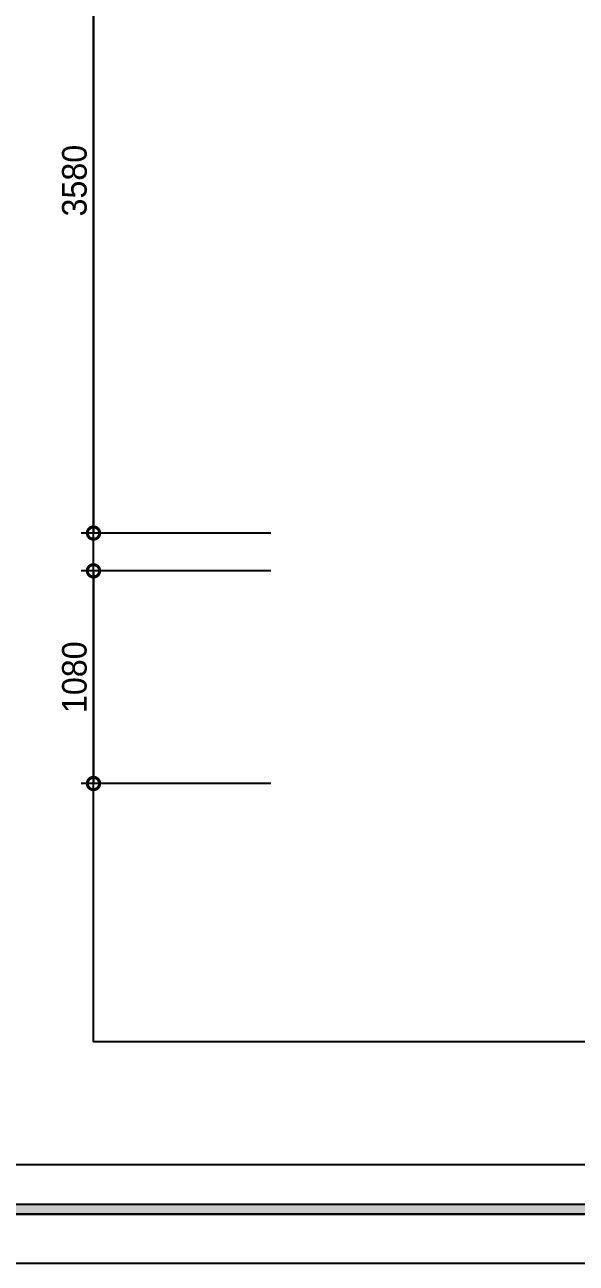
# Model space of a CAD drawing. Header units: inches. Extents: x 15866 to 103813, y -56635 to -28561.
# Drawn here: x 38268 to 41068, y -43911 to -37621 of the extents above; entities that cross this region are included whole.
import ezdxf
from ezdxf.enums import TextEntityAlignment as Align

# ---------------------------------------------------------------- set-up
doc = ezdxf.new("R2010")
doc.units = ezdxf.units.IN
doc.header["$LTSCALE"] = 50
doc.header["$MEASUREMENT"] = 0
for name, color, linetype in [('07-DIM WAL', 5, 'Continuous'), ('F-SYM', 7, 'Continuous'), ('FORM(YOURNAME)-11', 1, 'Continuous')]:
    doc.layers.add(name, color=color, linetype=linetype)
doc.styles.add('YOURNAME', font='HY울릉도M.TTF')
doc.styles.add('스타일1', font='HY울릉도M.TTF')
doc.dimstyles.new('50', dxfattribs={"dimscale": 50, "dimtxt": 2.5, "dimasz": 2.5, "dimexe": 1.25, "dimexo": 2, "dimtad": 1, "dimdec": 0, "dimtxsty": '스타일1', "dimblk": 'DOTSMALL', "dimcen": 2.5, "dimclrd": 1, "dimclre": 1, "dimclrt": 2, "dimadec": 0, "dimazin": 0, "dimtfac": 1, "dimtdec": 0, "dimtix": 1, "dimtmove": 0, "dimatfit": 3, "dimldrblk": 'DOTSMALL', "dimfxl": 1.25, "dimarcsym": 0})

# ---------------------------------------------------------------- blocks, each defined once
blk = doc.blocks.new('FORM-PLAN')
at = {"layer": 'FORM(YOURNAME)-11'}
h = blk.add_hatch(color=256, dxfattribs=at)
h.dxf.hatch_style = 1
h.paths.add_polyline_path([(-71444, 55115), (10556, 55115), (10556, 54915), (-71444, 54915)])
h.paths.add_polyline_path([(-71444, -2085), (10556, -2085), (10556, -2285), (-71444, -2285)])
at = {"layer": 'Defpoints', "color": 158}
blk.add_line((1346, -1285), (-71444, -1285), dxfattribs=at)
for points in [[(-71444, -2285), (10556, -2285), (10556, 55115), (-71444, 55115)], [(-69444, 53115), (-64, 53115), (-64, 1215), (-69444, 1215)]]:
    blk.add_lwpolyline(points, close=True, dxfattribs=at)
at = {"layer": 'FORM(YOURNAME)-11', "color": 250}
blk.add_lwpolyline([(-72444, -3285), (11556, -3285), (11556, 56115), (-72444, 56115)], close=True, dxfattribs=at)
at = {"layer": 'FORM(YOURNAME)-11'}
blk.add_lwpolyline([(-71444, -2085), (10556, -2085), (10556, -2285), (-71444, -2285)], close=True, dxfattribs=at)
at = {"layer": 'FORM(YOURNAME)-11', "color": 3, "style": 'YOURNAME'}
for tag, height, p in [('1', 450, (9905, 18188)), ('2', 450, (9905, 17544)), ('3', 450, (9905, 16257)), ('4', 450, (9905, 14326)), ('5', 515, (9905, 12009)), ('6', 515, (9905, 9757)), ('7', 515, (9905, 7504)), ('8', 515, (9905, 5252)), ('9', 515, (9905, 2999)), ('10', 515, (5655, 811)), ('11', 515, (9905, 747)), ('12', 515, (5655, -1441)), ('13', 515, (9905, -1441))]:
    blk.add_attdef(tag, text='', height=height, dxfattribs=at).set_placement(p, align=Align.MIDDLE_RIGHT)
blk = doc.blocks.new('_DOTSMALL')
at = {"color": 0, "linetype": 'ByBlock', "const_width": 0.5}
blk.add_lwpolyline([(-0.0625, 0, 1), (0.0625, 0, 1)], format="xyb", close=True, dxfattribs=at)
blk = doc.blocks.new('*D74')
at = {"layer": '07-DIM WAL', "color": 1, "lineweight": -2, "transparency": 16777216}
for p, q in [((39516.5, -36622.6), (38554, -36622.6)), ((38616.5, -36622.6), (38616.5, -40202.6)), ((39516.5, -40202.6), (38554, -40202.6))]:
    blk.add_line(p, q, dxfattribs=at)
at = {"layer": 'Defpoints', "color": 0, "transparency": 16777216}
for p in [(39616.5, -36622.6), (38616.5, -40202.6), (39616.5, -40202.6)]:
    blk.add_point(p, dxfattribs=at)
at = {"layer": '07-DIM WAL', "color": 1, "lineweight": -2, "transparency": 16777216, "xscale": 125, "yscale": 125, "zscale": 125}
for p, rotation in [((38616.5, -36622.6), 90), ((38616.5, -40202.6), 270)]:
    blk.add_blockref('_DOTSMALL', p, dxfattribs=dict(at, rotation=rotation))
at = {"layer": '07-DIM WAL', "color": 2, "transparency": 16777216, "insert": (38520.2, -38412.6), "char_height": 125, "attachment_point": 5, "rotation": 90, "style": '스타일1'}
blk.add_mtext('3580', dxfattribs=at)
blk = doc.blocks.new('*D75')
at = {"layer": '07-DIM WAL', "color": 1, "lineweight": -2, "transparency": 16777216}
for p, q in [((39516.5, -40394.6), (38554, -40394.6)), ((38616.5, -40394.6), (38616.5, -41474.6)), ((39516.5, -41474.6), (38554, -41474.6))]:
    blk.add_line(p, q, dxfattribs=at)
at = {"layer": 'Defpoints', "color": 0, "transparency": 16777216}
for p in [(39616.5, -40394.6), (38616.5, -41474.6), (39616.5, -41474.6)]:
    blk.add_point(p, dxfattribs=at)
at = {"layer": '07-DIM WAL', "color": 1, "lineweight": -2, "transparency": 16777216, "xscale": 125, "yscale": 125, "zscale": 125}
for p, rotation in [((38616.5, -40394.6), 90), ((38616.5, -41474.6), 270)]:
    blk.add_blockref('_DOTSMALL', p, dxfattribs=dict(at, rotation=rotation))
at = {"layer": '07-DIM WAL', "color": 2, "transparency": 16777216, "insert": (38520.2, -40934.6), "char_height": 125, "attachment_point": 5, "rotation": 90, "style": '스타일1'}
blk.add_mtext('1080', dxfattribs=at)

msp = doc.modelspace()

# ---------------------------------------------------------------- block references
at = {"layer": 'F-SYM', "xscale": 0.2500000000000001, "yscale": 0.2500000000000001, "zscale": 0.2500000000000001}
msp.add_blockref('FORM-PLAN', (55977.5, -43089.9), dxfattribs=at)

# ---------------------------------------------------------------- dimensions: what is measured, and where the dimension line sits
at = {"layer": '07-DIM WAL'}
for base, p1, p2, picture, middle in [((38616.5, -40202.6), (39616.5, -36622.6), (39616.5, -40202.6), '*D74', (38520.2, -38412.6)), ((38616.5, -41474.6), (39616.5, -40394.6), (39616.5, -41474.6), '*D75', (38520.2, -40934.6))]:
    dim = msp.add_linear_dim(base=base, p1=p1, p2=p2, angle=90, dimstyle='50', dxfattribs=at)
    dim.commit()
    dim.dimension.update_dxf_attribs({"geometry": picture, "text_midpoint": middle})

doc.saveas('drawing.dxf')
